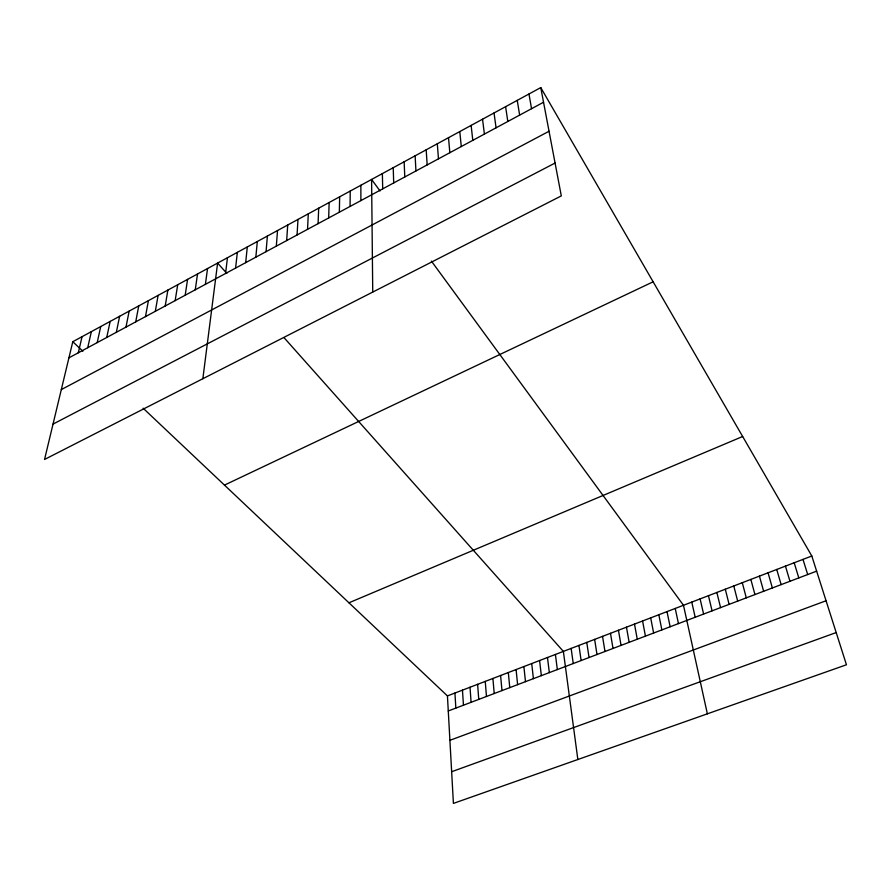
<?xml version="1.0" encoding="UTF-8"?>
<svg xmlns="http://www.w3.org/2000/svg" width="891" height="891" viewBox="0 0 891 891"><rect width="100%" height="100%" fill="white"/><g stroke="black" fill="none" stroke-linecap="round" stroke-linejoin="round"><path stroke-width="1.34" d="M360.877 200.609L360.877 185.272M350.074 206.422L350.23 191.053M339.337 212.203L339.649 196.8M328.679 217.95L329.135 202.513M318.076 223.663L318.688 208.182M307.54 229.332L308.297 213.829M297.071 234.968L297.973 219.431M286.668 240.57L287.715 225M276.321 246.139L277.524 230.535M266.053 251.674L267.389 236.048M255.84 257.176L257.31 241.517M245.682 262.645L247.297 246.952M235.592 268.08L237.34 252.353M225.568 273.47L227.45 257.733M202.847 378.72L217.616 263.068L226.826 273.414M205.398 284.34L207.547 268.536M195.252 289.798L197.535 273.971M185.183 295.233L187.589 279.373M175.159 300.623L177.71 284.741M165.203 305.981L167.876 290.076M155.312 311.315L158.108 295.378M145.478 316.606L148.407 300.657M135.71 321.874L138.751 305.891M125.987 327.097L129.162 311.104M116.342 332.298L119.628 316.283M106.742 337.466L110.15 321.428M97.197 342.601L100.728 326.54M87.719 347.713L91.361 331.63M78.297 352.791L82.05 336.687M72.795 341.71L44.55 459.455L561.308 195.897L540.759 87.596L72.795 341.71L82.874 351.232M68.93 357.837L543.543 102.242M61.312 389.59L549.045 131.255M53.037 424.094L555.071 163.042M224.465 485.105L653.136 281.801M348.949 602.795L742.66 436.501M447.438 695.916L811.812 556.006L846.45 664.775L453.408 803.404L447.438 695.916L143.139 408.212M448.273 710.973L816.635 571.153M449.899 740.321L826.057 600.757M451.648 771.717L836.192 632.554M284.051 337.678L563.368 651.399L577.847 759.511M380.012 190.941L371.592 179.459L372.739 292.07M431.4 261.108L683.475 605.279L707.365 713.836M540.759 87.596L811.812 556.006M802.98 559.392L807.703 574.539M794.193 562.767L798.804 577.925M785.45 566.13L789.961 581.277M776.74 569.472L781.14 584.63M768.064 572.802L772.374 587.96M759.433 576.121L763.643 591.268M750.846 579.417L754.944 594.564M742.292 582.703L746.29 597.85M733.772 585.966L737.681 601.124M725.296 589.229L729.105 604.376M716.854 592.459L720.574 607.617M708.456 595.689L712.076 610.847M700.092 598.897L703.612 614.055M691.761 602.104L695.192 617.251M675.222 608.453L678.463 623.6M667.003 611.605L670.155 626.752M658.817 614.745L661.879 629.892M650.675 617.875L653.638 633.022M642.567 620.994L645.44 636.129M634.492 624.09L637.277 639.237M626.451 627.175L629.157 642.322M528.964 94.001L531.548 108.691M618.443 630.249L621.06 645.385M610.48 633.312L613.008 648.448M517.248 100.36L519.642 115.106M602.539 636.363L604.978 651.488M594.642 639.393L596.992 654.517M586.768 642.411L589.04 657.536M505.609 106.686L507.814 121.477M578.938 645.418L581.132 660.543M571.142 648.414L573.247 663.539M494.037 112.968L496.064 127.803M555.405 654.451L557.343 669.575M482.543 119.205L484.392 134.084M547.475 657.502L549.335 672.616M539.578 660.532L541.349 675.645M531.715 663.55L533.408 678.664M471.127 125.408L472.798 140.333M523.886 666.557L525.49 681.66M516.089 669.553L517.615 684.656M459.789 131.567L461.282 146.536M508.327 672.527L509.775 687.629M500.597 675.501L501.978 690.592M448.518 137.682L449.832 152.706M492.912 678.452L494.204 693.543M485.25 681.392L486.464 696.472M437.314 143.763L438.461 158.821M477.621 684.321L478.757 699.402M470.025 687.239L471.083 702.308M462.462 690.146L463.454 705.215M426.188 149.811L427.168 164.913M454.933 693.031L455.847 708.1M415.128 155.814L415.941 170.961M404.146 161.783L404.781 176.964M393.221 167.708L393.699 182.933M382.373 173.6L382.696 188.859"/></g></svg>
